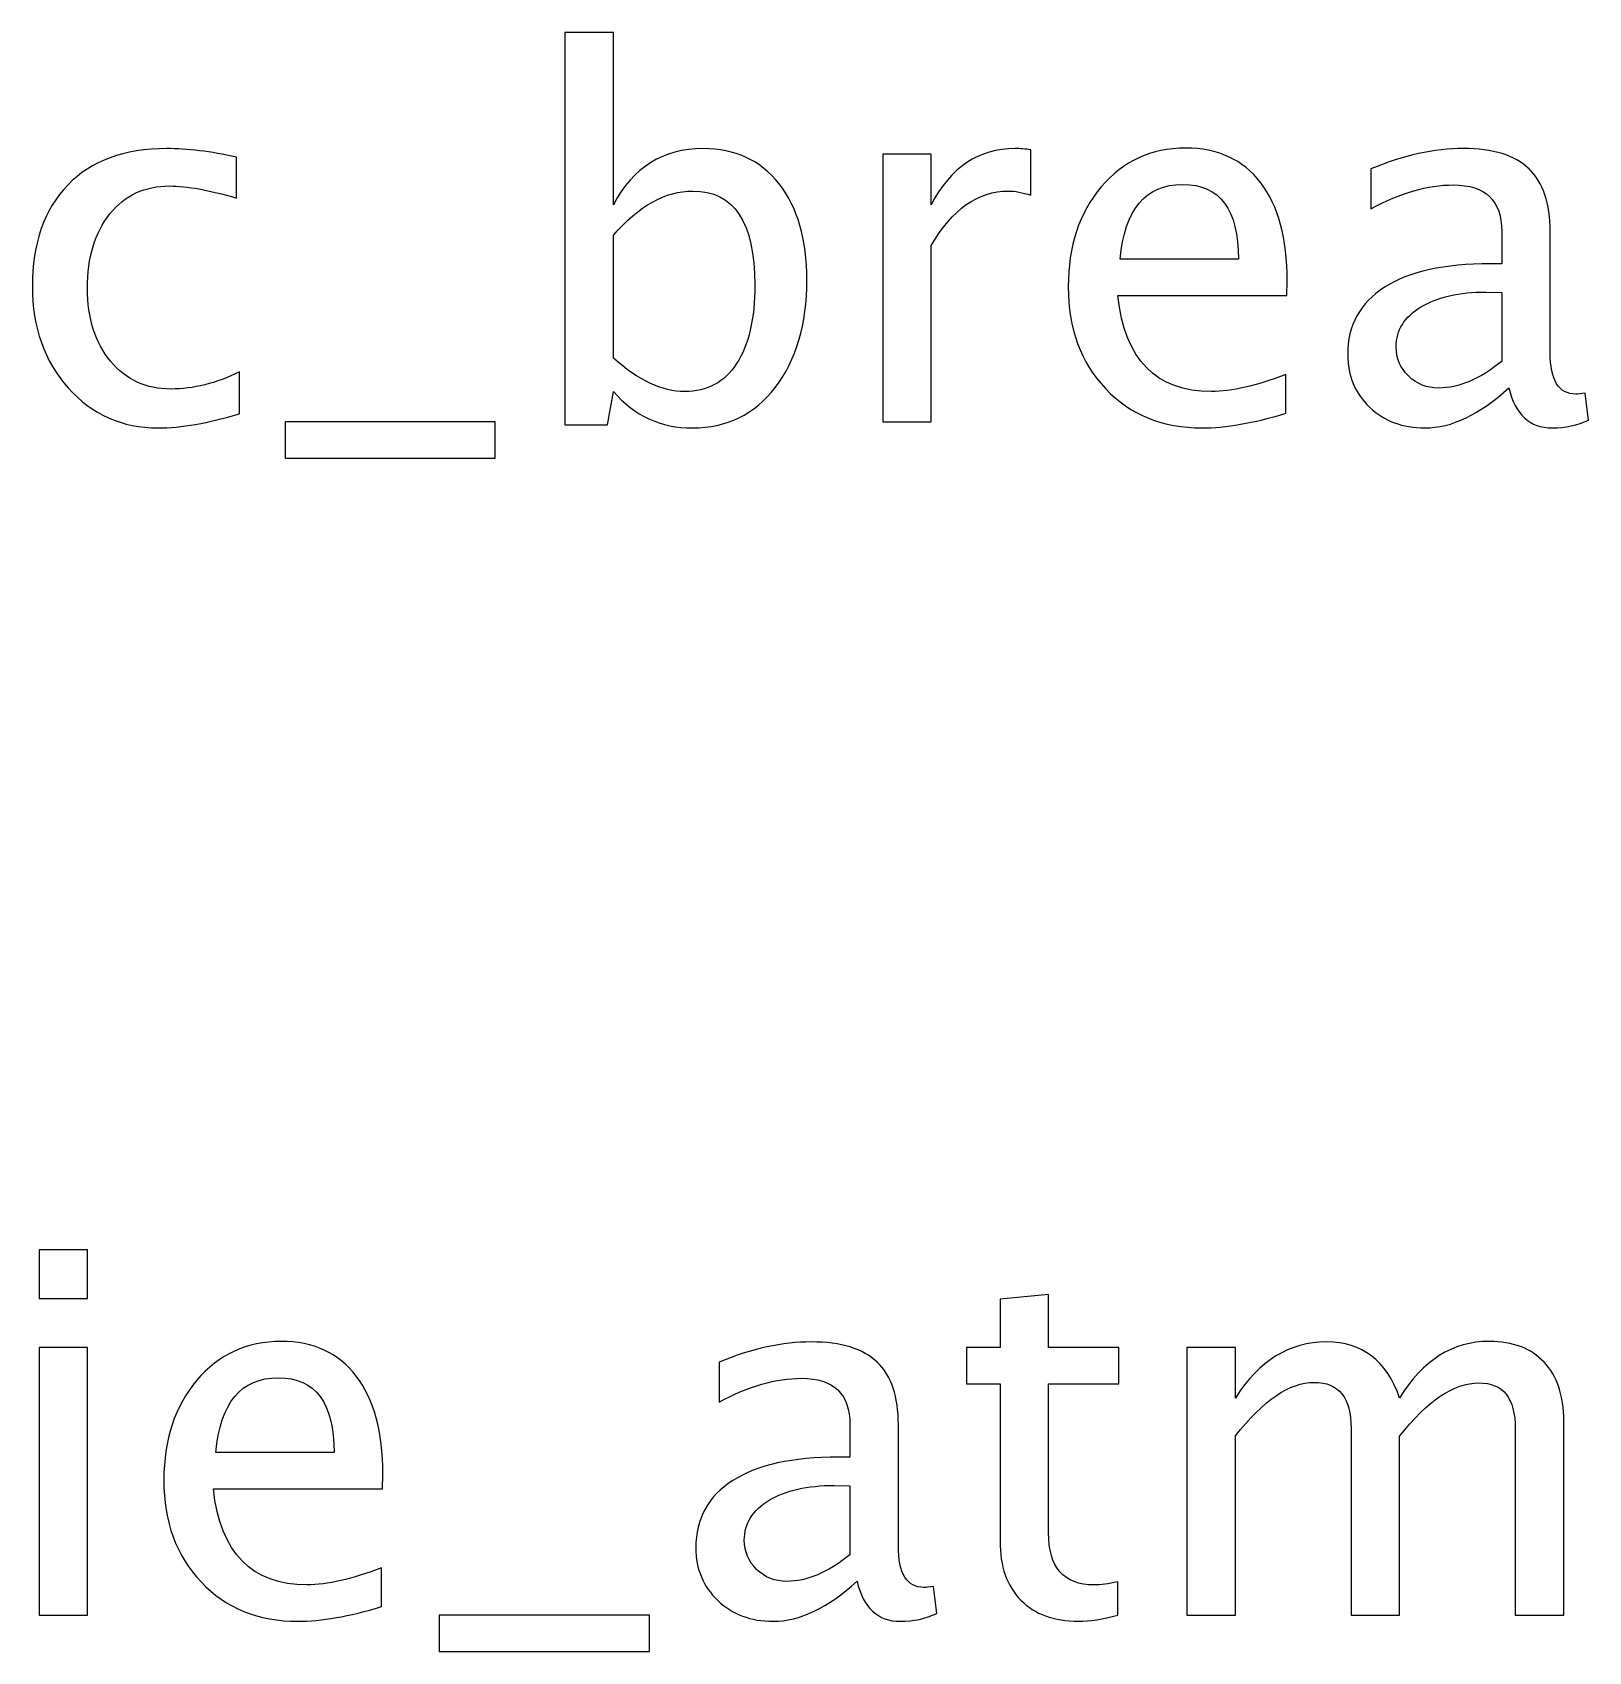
# Model space of a CAD drawing. Header units: centimetres. Extents: x -55 to 43, y -73 to 74.
# Drawn here: x -30.57 to -26.657, y 59.579 to 63.65 of the extents above; entities that cross this region are included whole.
import ezdxf

# ---------------------------------------------------------------- set-up
doc = ezdxf.new("R2010")
doc.units = ezdxf.units.CM
doc.header["$MEASUREMENT"] = 0
doc.layers.add('Layer 1', color=7, linetype='Continuous')

msp = doc.modelspace()

# ---------------------------------------------------------------- linework, layer by layer
at = {"layer": 'Layer 1'}
for points, knots in [([(-29.23126, 62.66282), (-29.23126, 62.66282), (-29.23126, 63.64961), (-29.23126, 63.64961), (-29.23126, 63.64961), (-29.23126, 63.64961), (-29.10934, 63.64961), (-29.10934, 63.64961), (-29.10934, 63.64961), (-29.10934, 63.64961), (-29.10934, 63.21633), (-29.10934, 63.21633), (-29.10934, 63.21633), (-29.05939, 63.31052), (-28.98424, 63.35751), (-28.88413, 63.35751), (-28.88413, 63.35751), (-28.80306, 63.35751), (-28.73935, 63.32809), (-28.69278, 63.26903), (-28.69278, 63.26903), (-28.64621, 63.20998), (-28.62293, 63.12933), (-28.62293, 63.0271), (-28.62293, 63.0271), (-28.62293, 62.91576), (-28.64939, 62.8258), (-28.70209, 62.75765), (-28.70209, 62.75765), (-28.7548, 62.68928), (-28.82422, 62.6552), (-28.91016, 62.6552), (-28.91016, 62.6552), (-28.98996, 62.6552), (-29.05642, 62.68568), (-29.10934, 62.74685), (-29.10934, 62.74685), (-29.10934, 62.74685), (-29.12416, 62.66282), (-29.12416, 62.66282), (-29.12416, 62.66282), (-29.12416, 62.66282), (-29.23126, 62.66282), (-29.23126, 62.66282)], [0, 0, 0, 0, 0.0833333, 0.0833333, 0.0833333, 0.0833333, 0.1666667, 0.1666667, 0.1666667, 0.1666667, 0.25, 0.25, 0.25, 0.25, 0.3333333, 0.3333333, 0.3333333, 0.3333333, 0.4166667, 0.4166667, 0.4166667, 0.4166667, 0.5, 0.5, 0.5, 0.5, 0.5833333, 0.5833333, 0.5833333, 0.5833333, 0.6666667, 0.6666667, 0.6666667, 0.6666667, 0.75, 0.75, 0.75, 0.75, 0.8333333, 0.8333333, 0.8333333, 0.8333333, 1, 1, 1, 1]), ([(-30.04935, 62.69076), (-30.1283, 62.66705), (-30.19646, 62.6552), (-30.25382, 62.6552), (-30.25382, 62.6552), (-30.34484, 62.6552), (-30.42019, 62.68886), (-30.48009, 62.75595), (-30.48009, 62.75595), (-30.53999, 62.82326), (-30.57005, 62.90814), (-30.57005, 63.01038), (-30.57005, 63.01038), (-30.57005, 63.1196), (-30.54042, 63.2049), (-30.48115, 63.26586), (-30.48115, 63.26586), (-30.42188, 63.32703), (-30.33912, 63.35751), (-30.23286, 63.35751), (-30.23286, 63.35751), (-30.18058, 63.35751), (-30.12174, 63.35031), (-30.05697, 63.33592), (-30.05697, 63.33592), (-30.05697, 63.33592), (-30.05697, 63.23305), (-30.05697, 63.23305), (-30.05697, 63.23305), (-30.12576, 63.25337), (-30.18185, 63.26353), (-30.22503, 63.26353), (-30.22503, 63.26353), (-30.28769, 63.26353), (-30.33785, 63.24004), (-30.37532, 63.19326), (-30.37532, 63.19326), (-30.41278, 63.14648), (-30.43162, 63.08404), (-30.43162, 63.00614), (-30.43162, 63.00614), (-30.43162, 62.93058), (-30.41215, 62.86962), (-30.37341, 62.82284), (-30.37341, 62.82284), (-30.33468, 62.77627), (-30.28409, 62.75299), (-30.22122, 62.75299), (-30.22122, 62.75299), (-30.16555, 62.75299), (-30.1084, 62.76738), (-30.04935, 62.79617), (-30.04935, 62.79617), (-30.04935, 62.79617), (-30.04935, 62.69076), (-30.04935, 62.69076)], [0, 0, 0, 0, 0.0666667, 0.0666667, 0.0666667, 0.0666667, 0.1333333, 0.1333333, 0.1333333, 0.1333333, 0.2, 0.2, 0.2, 0.2, 0.2666667, 0.2666667, 0.2666667, 0.2666667, 0.3333333, 0.3333333, 0.3333333, 0.3333333, 0.4, 0.4, 0.4, 0.4, 0.4666667, 0.4666667, 0.4666667, 0.4666667, 0.5333333, 0.5333333, 0.5333333, 0.5333333, 0.6, 0.6, 0.6, 0.6, 0.6666667, 0.6666667, 0.6666667, 0.6666667, 0.7333333, 0.7333333, 0.7333333, 0.7333333, 0.8, 0.8, 0.8, 0.8, 0.8666667, 0.8666667, 0.8666667, 0.8666667, 1, 1, 1, 1]), ([(-28.43201, 62.67044), (-28.43201, 62.67044), (-28.43201, 63.34354), (-28.43201, 63.34354), (-28.43201, 63.34354), (-28.43201, 63.34354), (-28.31009, 63.34354), (-28.31009, 63.34354), (-28.31009, 63.34354), (-28.31009, 63.34354), (-28.31009, 63.21633), (-28.31009, 63.21633), (-28.31009, 63.21633), (-28.26162, 63.31052), (-28.19134, 63.35751), (-28.09906, 63.35751), (-28.09906, 63.35751), (-28.08657, 63.35751), (-28.07345, 63.35645), (-28.0599, 63.35434), (-28.0599, 63.35434), (-28.0599, 63.35434), (-28.0599, 63.24025), (-28.0599, 63.24025), (-28.0599, 63.24025), (-28.08107, 63.24723), (-28.09969, 63.25083), (-28.11578, 63.25083), (-28.11578, 63.25083), (-28.19325, 63.25083), (-28.25802, 63.20511), (-28.31009, 63.11346), (-28.31009, 63.11346), (-28.31009, 63.11346), (-28.31009, 62.67044), (-28.31009, 62.67044), (-28.31009, 62.67044), (-28.31009, 62.67044), (-28.43201, 62.67044), (-28.43201, 62.67044)], [0, 0, 0, 0, 0.0909091, 0.0909091, 0.0909091, 0.0909091, 0.1818182, 0.1818182, 0.1818182, 0.1818182, 0.2727273, 0.2727273, 0.2727273, 0.2727273, 0.3636364, 0.3636364, 0.3636364, 0.3636364, 0.4545455, 0.4545455, 0.4545455, 0.4545455, 0.5454545, 0.5454545, 0.5454545, 0.5454545, 0.6363636, 0.6363636, 0.6363636, 0.6363636, 0.7272727, 0.7272727, 0.7272727, 0.7272727, 0.8181818, 0.8181818, 0.8181818, 0.8181818, 1, 1, 1, 1]), ([(-27.41834, 62.69203), (-27.50025, 62.66748), (-27.57032, 62.6552), (-27.62874, 62.6552), (-27.62874, 62.6552), (-27.72843, 62.6552), (-27.8095, 62.68822), (-27.87194, 62.75405), (-27.87194, 62.75405), (-27.93438, 62.81988), (-27.96571, 62.90518), (-27.96571, 63.01017), (-27.96571, 63.01017), (-27.96571, 63.11198), (-27.93819, 63.19559), (-27.88295, 63.26099), (-27.88295, 63.26099), (-27.8277, 63.32618), (-27.75701, 63.35878), (-27.67086, 63.35878), (-27.67086, 63.35878), (-27.58937, 63.35878), (-27.52629, 63.32978), (-27.48184, 63.27179), (-27.48184, 63.27179), (-27.43739, 63.21379), (-27.41516, 63.13166), (-27.41516, 63.02519), (-27.41516, 63.02519), (-27.41516, 63.02519), (-27.4158, 62.98794), (-27.4158, 62.98794), (-27.4158, 62.98794), (-27.4158, 62.98794), (-27.84125, 62.98794), (-27.84125, 62.98794), (-27.84125, 62.98794), (-27.82347, 62.82707), (-27.74494, 62.74664), (-27.60588, 62.74664), (-27.60588, 62.74664), (-27.55486, 62.74664), (-27.49242, 62.76103), (-27.41834, 62.78982), (-27.41834, 62.78982), (-27.41834, 62.78982), (-27.41834, 62.69203), (-27.41834, 62.69203)], [0, 0, 0, 0, 0.0769231, 0.0769231, 0.0769231, 0.0769231, 0.1538462, 0.1538462, 0.1538462, 0.1538462, 0.2307692, 0.2307692, 0.2307692, 0.2307692, 0.3076923, 0.3076923, 0.3076923, 0.3076923, 0.3846154, 0.3846154, 0.3846154, 0.3846154, 0.4615385, 0.4615385, 0.4615385, 0.4615385, 0.5384615, 0.5384615, 0.5384615, 0.5384615, 0.6153846, 0.6153846, 0.6153846, 0.6153846, 0.6923077, 0.6923077, 0.6923077, 0.6923077, 0.7692308, 0.7692308, 0.7692308, 0.7692308, 0.8461538, 0.8461538, 0.8461538, 0.8461538, 1, 1, 1, 1]), ([(-26.85785, 62.75617), (-26.93108, 62.68886), (-27.00157, 62.6552), (-27.0693, 62.6552), (-27.0693, 62.6552), (-27.12497, 62.6552), (-27.17133, 62.67256), (-27.20794, 62.70748), (-27.20794, 62.70748), (-27.24477, 62.74241), (-27.26319, 62.78643), (-27.26319, 62.83956), (-27.26319, 62.83956), (-27.26319, 62.91301), (-27.23229, 62.96953), (-27.17048, 63.0089), (-27.17048, 63.0089), (-27.10867, 63.04827), (-27.01998, 63.06795), (-26.90441, 63.06795), (-26.90441, 63.06795), (-26.90441, 63.06795), (-26.87584, 63.06795), (-26.87584, 63.06795), (-26.87584, 63.06795), (-26.87584, 63.06795), (-26.87584, 63.14902), (-26.87584, 63.14902), (-26.87584, 63.14902), (-26.87584, 63.22712), (-26.91648, 63.26607), (-26.99797, 63.26607), (-26.99797, 63.26607), (-27.06105, 63.26607), (-27.13005, 63.24617), (-27.20477, 63.20638), (-27.20477, 63.20638), (-27.20477, 63.20638), (-27.20477, 63.30671), (-27.20477, 63.30671), (-27.20477, 63.30671), (-27.12264, 63.34058), (-27.04517, 63.35751), (-26.97257, 63.35751), (-26.97257, 63.35751), (-26.89785, 63.35751), (-26.84261, 63.34058), (-26.80726, 63.3065), (-26.80726, 63.3065), (-26.7717, 63.27242), (-26.75392, 63.21993), (-26.75392, 63.14902), (-26.75392, 63.14902), (-26.75392, 63.14902), (-26.75392, 62.84485), (-26.75392, 62.84485), (-26.75392, 62.84485), (-26.75392, 62.77522), (-26.73254, 62.74029), (-26.68957, 62.74029), (-26.68957, 62.74029), (-26.68428, 62.74029), (-26.67645, 62.74114), (-26.66608, 62.74283), (-26.66608, 62.74283), (-26.66608, 62.74283), (-26.6574, 62.6751), (-26.6574, 62.6751), (-26.6574, 62.6751), (-26.68513, 62.66176), (-26.71561, 62.6552), (-26.74905, 62.6552), (-26.74905, 62.6552), (-26.80599, 62.6552), (-26.84218, 62.68886), (-26.85785, 62.75617)], [0, 0, 0, 0, 0.05, 0.05, 0.05, 0.05, 0.1, 0.1, 0.1, 0.1, 0.15, 0.15, 0.15, 0.15, 0.2, 0.2, 0.2, 0.2, 0.25, 0.25, 0.25, 0.25, 0.3, 0.3, 0.3, 0.3, 0.35, 0.35, 0.35, 0.35, 0.4, 0.4, 0.4, 0.4, 0.45, 0.45, 0.45, 0.45, 0.5, 0.5, 0.5, 0.5, 0.55, 0.55, 0.55, 0.55, 0.6, 0.6, 0.6, 0.6, 0.65, 0.65, 0.65, 0.65, 0.7, 0.7, 0.7, 0.7, 0.75, 0.75, 0.75, 0.75, 0.8, 0.8, 0.8, 0.8, 0.85, 0.85, 0.85, 0.85, 0.9, 0.9, 0.9, 0.9, 1, 1, 1, 1]), ([(-27.8349, 63.07938), (-27.8349, 63.07938), (-27.53772, 63.07938), (-27.53772, 63.07938), (-27.53772, 63.07938), (-27.53772, 63.20469), (-27.5845, 63.26734), (-27.67784, 63.26734), (-27.67784, 63.26734), (-27.77182, 63.26734), (-27.8241, 63.20469), (-27.8349, 63.07938)], [0, 0, 0, 0, 0.25, 0.25, 0.25, 0.25, 0.5, 0.5, 0.5, 0.5, 1, 1, 1, 1]), ([(-29.10934, 62.83088), (-29.04647, 62.77479), (-28.98657, 62.74664), (-28.92963, 62.74664), (-28.92963, 62.74664), (-28.87354, 62.74664), (-28.83015, 62.77014), (-28.79967, 62.81691), (-28.79967, 62.81691), (-28.76898, 62.86369), (-28.75374, 62.92952), (-28.75374, 63.01461), (-28.75374, 63.01461), (-28.75374, 63.17209), (-28.80581, 63.25083), (-28.90995, 63.25083), (-28.90995, 63.25083), (-28.97811, 63.25083), (-29.04457, 63.214), (-29.10934, 63.14013), (-29.10934, 63.14013), (-29.10934, 63.14013), (-29.10934, 62.83088), (-29.10934, 62.83088)], [0, 0, 0, 0, 0.1428571, 0.1428571, 0.1428571, 0.1428571, 0.2857143, 0.2857143, 0.2857143, 0.2857143, 0.4285714, 0.4285714, 0.4285714, 0.4285714, 0.5714286, 0.5714286, 0.5714286, 0.5714286, 0.7142857, 0.7142857, 0.7142857, 0.7142857, 1, 1, 1, 1]), ([(-26.87584, 62.82263), (-26.87584, 62.82263), (-26.87584, 62.99556), (-26.87584, 62.99556), (-26.87584, 62.99556), (-26.87584, 62.99556), (-26.915, 62.99683), (-26.915, 62.99683), (-26.915, 62.99683), (-26.98273, 62.99683), (-27.03734, 62.98434), (-27.07904, 62.95937), (-27.07904, 62.95937), (-27.12053, 62.93418), (-27.14127, 62.90095), (-27.14127, 62.85946), (-27.14127, 62.85946), (-27.14127, 62.83046), (-27.1309, 62.80591), (-27.11037, 62.7858), (-27.11037, 62.7858), (-27.08962, 62.76569), (-27.06443, 62.75553), (-27.03459, 62.75553), (-27.03459, 62.75553), (-26.98379, 62.75553), (-26.93087, 62.77797), (-26.87584, 62.82263)], [0, 0, 0, 0, 0.125, 0.125, 0.125, 0.125, 0.25, 0.25, 0.25, 0.25, 0.375, 0.375, 0.375, 0.375, 0.5, 0.5, 0.5, 0.5, 0.625, 0.625, 0.625, 0.625, 0.75, 0.75, 0.75, 0.75, 1, 1, 1, 1]), ([(-29.93484, 62.579), (-29.93484, 62.579), (-29.93484, 62.67044), (-29.93484, 62.67044), (-29.93484, 62.67044), (-29.93484, 62.67044), (-29.40652, 62.67044), (-29.40652, 62.67044), (-29.40652, 62.67044), (-29.40652, 62.67044), (-29.40652, 62.579), (-29.40652, 62.579), (-29.40652, 62.579), (-29.40652, 62.579), (-29.93484, 62.579), (-29.93484, 62.579)], [0, 0, 0, 0, 0.2, 0.2, 0.2, 0.2, 0.4, 0.4, 0.4, 0.4, 0.6, 0.6, 0.6, 0.6, 1, 1, 1, 1]), ([(-30.55321, 60.46673), (-30.55321, 60.46673), (-30.55321, 60.58865), (-30.55321, 60.58865), (-30.55321, 60.58865), (-30.55321, 60.58865), (-30.43129, 60.58865), (-30.43129, 60.58865), (-30.43129, 60.58865), (-30.43129, 60.58865), (-30.43129, 60.46673), (-30.43129, 60.46673), (-30.43129, 60.46673), (-30.43129, 60.46673), (-30.55321, 60.46673), (-30.55321, 60.46673)], [0, 0, 0, 0, 0.2, 0.2, 0.2, 0.2, 0.4, 0.4, 0.4, 0.4, 0.6, 0.6, 0.6, 0.6, 1, 1, 1, 1]), ([(-27.84134, 59.67065), (-27.87902, 59.66028), (-27.91182, 59.6552), (-27.93955, 59.6552), (-27.93955, 59.6552), (-28.00178, 59.6552), (-28.05025, 59.67298), (-28.08497, 59.70854), (-28.08497, 59.70854), (-28.11989, 59.7441), (-28.13725, 59.79342), (-28.13725, 59.85671), (-28.13725, 59.85671), (-28.13725, 59.85671), (-28.13725, 60.2521), (-28.13725, 60.2521), (-28.13725, 60.2521), (-28.13725, 60.2521), (-28.22149, 60.2521), (-28.22149, 60.2521), (-28.22149, 60.2521), (-28.22149, 60.2521), (-28.22149, 60.34354), (-28.22149, 60.34354), (-28.22149, 60.34354), (-28.22149, 60.34354), (-28.13725, 60.34354), (-28.13725, 60.34354), (-28.13725, 60.34354), (-28.13725, 60.34354), (-28.13725, 60.46525), (-28.13725, 60.46525), (-28.13725, 60.46525), (-28.13725, 60.46525), (-28.01533, 60.47689), (-28.01533, 60.47689), (-28.01533, 60.47689), (-28.01533, 60.47689), (-28.01533, 60.34354), (-28.01533, 60.34354), (-28.01533, 60.34354), (-28.01533, 60.34354), (-27.8388, 60.34354), (-27.8388, 60.34354), (-27.8388, 60.34354), (-27.8388, 60.34354), (-27.8388, 60.2521), (-27.8388, 60.2521), (-27.8388, 60.2521), (-27.8388, 60.2521), (-28.01533, 60.2521), (-28.01533, 60.2521), (-28.01533, 60.2521), (-28.01533, 60.2521), (-28.01533, 59.87872), (-28.01533, 59.87872), (-28.01533, 59.87872), (-28.01533, 59.79067), (-27.97702, 59.74664), (-27.90061, 59.74664), (-27.90061, 59.74664), (-27.88431, 59.74664), (-27.86462, 59.74939), (-27.84134, 59.75468), (-27.84134, 59.75468), (-27.84134, 59.75468), (-27.84134, 59.67065), (-27.84134, 59.67065)], [0, 0, 0, 0, 0.0555556, 0.0555556, 0.0555556, 0.0555556, 0.1111111, 0.1111111, 0.1111111, 0.1111111, 0.1666667, 0.1666667, 0.1666667, 0.1666667, 0.2222222, 0.2222222, 0.2222222, 0.2222222, 0.2777778, 0.2777778, 0.2777778, 0.2777778, 0.3333333, 0.3333333, 0.3333333, 0.3333333, 0.3888889, 0.3888889, 0.3888889, 0.3888889, 0.4444444, 0.4444444, 0.4444444, 0.4444444, 0.5, 0.5, 0.5, 0.5, 0.5555556, 0.5555556, 0.5555556, 0.5555556, 0.6111111, 0.6111111, 0.6111111, 0.6111111, 0.6666667, 0.6666667, 0.6666667, 0.6666667, 0.7222222, 0.7222222, 0.7222222, 0.7222222, 0.7777778, 0.7777778, 0.7777778, 0.7777778, 0.8333333, 0.8333333, 0.8333333, 0.8333333, 0.8888889, 0.8888889, 0.8888889, 0.8888889, 1, 1, 1, 1]), ([(-30.55321, 59.67044), (-30.55321, 59.67044), (-30.55321, 60.34354), (-30.55321, 60.34354), (-30.55321, 60.34354), (-30.55321, 60.34354), (-30.43129, 60.34354), (-30.43129, 60.34354), (-30.43129, 60.34354), (-30.43129, 60.34354), (-30.43129, 59.67044), (-30.43129, 59.67044), (-30.43129, 59.67044), (-30.43129, 59.67044), (-30.55321, 59.67044), (-30.55321, 59.67044)], [0, 0, 0, 0, 0.2, 0.2, 0.2, 0.2, 0.4, 0.4, 0.4, 0.4, 0.6, 0.6, 0.6, 0.6, 1, 1, 1, 1]), ([(-29.69215, 59.69203), (-29.77406, 59.66748), (-29.84413, 59.6552), (-29.90255, 59.6552), (-29.90255, 59.6552), (-30.00224, 59.6552), (-30.08331, 59.68822), (-30.14575, 59.75405), (-30.14575, 59.75405), (-30.20819, 59.81988), (-30.23952, 59.90518), (-30.23952, 60.01017), (-30.23952, 60.01017), (-30.23952, 60.11198), (-30.212, 60.19559), (-30.15676, 60.26099), (-30.15676, 60.26099), (-30.10151, 60.32618), (-30.03082, 60.35878), (-29.94467, 60.35878), (-29.94467, 60.35878), (-29.86318, 60.35878), (-29.8001, 60.32978), (-29.75565, 60.27179), (-29.75565, 60.27179), (-29.7112, 60.21379), (-29.68897, 60.13166), (-29.68897, 60.02519), (-29.68897, 60.02519), (-29.68897, 60.02519), (-29.68961, 59.98794), (-29.68961, 59.98794), (-29.68961, 59.98794), (-29.68961, 59.98794), (-30.11506, 59.98794), (-30.11506, 59.98794), (-30.11506, 59.98794), (-30.09728, 59.82707), (-30.01875, 59.74664), (-29.87969, 59.74664), (-29.87969, 59.74664), (-29.82867, 59.74664), (-29.76623, 59.76103), (-29.69215, 59.78982), (-29.69215, 59.78982), (-29.69215, 59.78982), (-29.69215, 59.69203), (-29.69215, 59.69203)], [0, 0, 0, 0, 0.0769231, 0.0769231, 0.0769231, 0.0769231, 0.1538462, 0.1538462, 0.1538462, 0.1538462, 0.2307692, 0.2307692, 0.2307692, 0.2307692, 0.3076923, 0.3076923, 0.3076923, 0.3076923, 0.3846154, 0.3846154, 0.3846154, 0.3846154, 0.4615385, 0.4615385, 0.4615385, 0.4615385, 0.5384615, 0.5384615, 0.5384615, 0.5384615, 0.6153846, 0.6153846, 0.6153846, 0.6153846, 0.6923077, 0.6923077, 0.6923077, 0.6923077, 0.7692308, 0.7692308, 0.7692308, 0.7692308, 0.8461538, 0.8461538, 0.8461538, 0.8461538, 1, 1, 1, 1]), ([(-28.49666, 59.75617), (-28.56989, 59.68886), (-28.64038, 59.6552), (-28.70811, 59.6552), (-28.70811, 59.6552), (-28.76378, 59.6552), (-28.81014, 59.67256), (-28.84675, 59.70748), (-28.84675, 59.70748), (-28.88358, 59.74241), (-28.902, 59.78643), (-28.902, 59.83956), (-28.902, 59.83956), (-28.902, 59.91301), (-28.8711, 59.96953), (-28.80929, 60.0089), (-28.80929, 60.0089), (-28.74748, 60.04827), (-28.65879, 60.06795), (-28.54322, 60.06795), (-28.54322, 60.06795), (-28.54322, 60.06795), (-28.51465, 60.06795), (-28.51465, 60.06795), (-28.51465, 60.06795), (-28.51465, 60.06795), (-28.51465, 60.14902), (-28.51465, 60.14902), (-28.51465, 60.14902), (-28.51465, 60.22712), (-28.55529, 60.26607), (-28.63678, 60.26607), (-28.63678, 60.26607), (-28.69986, 60.26607), (-28.76886, 60.24617), (-28.84358, 60.20638), (-28.84358, 60.20638), (-28.84358, 60.20638), (-28.84358, 60.30671), (-28.84358, 60.30671), (-28.84358, 60.30671), (-28.76145, 60.34058), (-28.68398, 60.35751), (-28.61138, 60.35751), (-28.61138, 60.35751), (-28.53666, 60.35751), (-28.48142, 60.34058), (-28.44607, 60.3065), (-28.44607, 60.3065), (-28.41051, 60.27242), (-28.39273, 60.21993), (-28.39273, 60.14902), (-28.39273, 60.14902), (-28.39273, 60.14902), (-28.39273, 59.84485), (-28.39273, 59.84485), (-28.39273, 59.84485), (-28.39273, 59.77522), (-28.37135, 59.74029), (-28.32838, 59.74029), (-28.32838, 59.74029), (-28.32309, 59.74029), (-28.31526, 59.74114), (-28.30489, 59.74283), (-28.30489, 59.74283), (-28.30489, 59.74283), (-28.29621, 59.6751), (-28.29621, 59.6751), (-28.29621, 59.6751), (-28.32394, 59.66176), (-28.35442, 59.6552), (-28.38786, 59.6552), (-28.38786, 59.6552), (-28.4448, 59.6552), (-28.48099, 59.68886), (-28.49666, 59.75617)], [0, 0, 0, 0, 0.05, 0.05, 0.05, 0.05, 0.1, 0.1, 0.1, 0.1, 0.15, 0.15, 0.15, 0.15, 0.2, 0.2, 0.2, 0.2, 0.25, 0.25, 0.25, 0.25, 0.3, 0.3, 0.3, 0.3, 0.35, 0.35, 0.35, 0.35, 0.4, 0.4, 0.4, 0.4, 0.45, 0.45, 0.45, 0.45, 0.5, 0.5, 0.5, 0.5, 0.55, 0.55, 0.55, 0.55, 0.6, 0.6, 0.6, 0.6, 0.65, 0.65, 0.65, 0.65, 0.7, 0.7, 0.7, 0.7, 0.75, 0.75, 0.75, 0.75, 0.8, 0.8, 0.8, 0.8, 0.85, 0.85, 0.85, 0.85, 0.9, 0.9, 0.9, 0.9, 1, 1, 1, 1]), ([(-27.66735, 59.67044), (-27.66735, 59.67044), (-27.66735, 60.34354), (-27.66735, 60.34354), (-27.66735, 60.34354), (-27.66735, 60.34354), (-27.54543, 60.34354), (-27.54543, 60.34354), (-27.54543, 60.34354), (-27.54543, 60.34354), (-27.54543, 60.21633), (-27.54543, 60.21633), (-27.54543, 60.21633), (-27.48595, 60.31052), (-27.40975, 60.35751), (-27.31641, 60.35751), (-27.31641, 60.35751), (-27.22645, 60.35751), (-27.16528, 60.31052), (-27.13268, 60.21633), (-27.13268, 60.21633), (-27.07489, 60.31137), (-26.99954, 60.35878), (-26.90704, 60.35878), (-26.90704, 60.35878), (-26.84799, 60.35878), (-26.80206, 60.34142), (-26.76925, 60.3065), (-26.76925, 60.3065), (-26.73644, 60.27157), (-26.71993, 60.22268), (-26.71993, 60.15981), (-26.71993, 60.15981), (-26.71993, 60.15981), (-26.71993, 59.67044), (-26.71993, 59.67044), (-26.71993, 59.67044), (-26.71993, 59.67044), (-26.84185, 59.67044), (-26.84185, 59.67044), (-26.84185, 59.67044), (-26.84185, 59.67044), (-26.84185, 60.13971), (-26.84185, 60.13971), (-26.84185, 60.13971), (-26.84185, 60.21633), (-26.87233, 60.25464), (-26.93329, 60.25464), (-26.93329, 60.25464), (-26.99658, 60.25464), (-27.06304, 60.20998), (-27.13268, 60.12044), (-27.13268, 60.12044), (-27.13268, 60.12044), (-27.13268, 59.67044), (-27.13268, 59.67044), (-27.13268, 59.67044), (-27.13268, 59.67044), (-27.2546, 59.67044), (-27.2546, 59.67044), (-27.2546, 59.67044), (-27.2546, 59.67044), (-27.2546, 60.14013), (-27.2546, 60.14013), (-27.2546, 60.14013), (-27.2546, 60.21739), (-27.2855, 60.25591), (-27.34752, 60.25591), (-27.34752, 60.25591), (-27.40912, 60.25591), (-27.47516, 60.21104), (-27.54543, 60.12108), (-27.54543, 60.12108), (-27.54543, 60.12108), (-27.54543, 59.67044), (-27.54543, 59.67044), (-27.54543, 59.67044), (-27.54543, 59.67044), (-27.66735, 59.67044), (-27.66735, 59.67044)], [0, 0, 0, 0, 0.047619, 0.047619, 0.047619, 0.047619, 0.0952381, 0.0952381, 0.0952381, 0.0952381, 0.1428571, 0.1428571, 0.1428571, 0.1428571, 0.1904762, 0.1904762, 0.1904762, 0.1904762, 0.2380952, 0.2380952, 0.2380952, 0.2380952, 0.2857143, 0.2857143, 0.2857143, 0.2857143, 0.3333333, 0.3333333, 0.3333333, 0.3333333, 0.3809524, 0.3809524, 0.3809524, 0.3809524, 0.4285714, 0.4285714, 0.4285714, 0.4285714, 0.4761905, 0.4761905, 0.4761905, 0.4761905, 0.5238095, 0.5238095, 0.5238095, 0.5238095, 0.5714286, 0.5714286, 0.5714286, 0.5714286, 0.6190476, 0.6190476, 0.6190476, 0.6190476, 0.6666667, 0.6666667, 0.6666667, 0.6666667, 0.7142857, 0.7142857, 0.7142857, 0.7142857, 0.7619048, 0.7619048, 0.7619048, 0.7619048, 0.8095238, 0.8095238, 0.8095238, 0.8095238, 0.8571429, 0.8571429, 0.8571429, 0.8571429, 0.9047619, 0.9047619, 0.9047619, 0.9047619, 1, 1, 1, 1]), ([(-30.10871, 60.07938), (-30.10871, 60.07938), (-29.81153, 60.07938), (-29.81153, 60.07938), (-29.81153, 60.07938), (-29.81153, 60.20469), (-29.85831, 60.26734), (-29.95165, 60.26734), (-29.95165, 60.26734), (-30.04563, 60.26734), (-30.09791, 60.20469), (-30.10871, 60.07938)], [0, 0, 0, 0, 0.25, 0.25, 0.25, 0.25, 0.5, 0.5, 0.5, 0.5, 1, 1, 1, 1]), ([(-28.51465, 59.82263), (-28.51465, 59.82263), (-28.51465, 59.99556), (-28.51465, 59.99556), (-28.51465, 59.99556), (-28.51465, 59.99556), (-28.55381, 59.99683), (-28.55381, 59.99683), (-28.55381, 59.99683), (-28.62154, 59.99683), (-28.67615, 59.98434), (-28.71785, 59.95937), (-28.71785, 59.95937), (-28.75934, 59.93418), (-28.78008, 59.90095), (-28.78008, 59.85946), (-28.78008, 59.85946), (-28.78008, 59.83046), (-28.76971, 59.80591), (-28.74918, 59.7858), (-28.74918, 59.7858), (-28.72843, 59.76569), (-28.70324, 59.75553), (-28.6734, 59.75553), (-28.6734, 59.75553), (-28.6226, 59.75553), (-28.56968, 59.77797), (-28.51465, 59.82263)], [0, 0, 0, 0, 0.125, 0.125, 0.125, 0.125, 0.25, 0.25, 0.25, 0.25, 0.375, 0.375, 0.375, 0.375, 0.5, 0.5, 0.5, 0.5, 0.625, 0.625, 0.625, 0.625, 0.75, 0.75, 0.75, 0.75, 1, 1, 1, 1]), ([(-29.54716, 59.579), (-29.54716, 59.579), (-29.54716, 59.67044), (-29.54716, 59.67044), (-29.54716, 59.67044), (-29.54716, 59.67044), (-29.01884, 59.67044), (-29.01884, 59.67044), (-29.01884, 59.67044), (-29.01884, 59.67044), (-29.01884, 59.579), (-29.01884, 59.579), (-29.01884, 59.579), (-29.01884, 59.579), (-29.54716, 59.579), (-29.54716, 59.579)], [0, 0, 0, 0, 0.2, 0.2, 0.2, 0.2, 0.4, 0.4, 0.4, 0.4, 0.6, 0.6, 0.6, 0.6, 1, 1, 1, 1])]:
    msp.add_open_spline(points, degree=3, knots=knots, dxfattribs=at)

doc.saveas('drawing.dxf')
